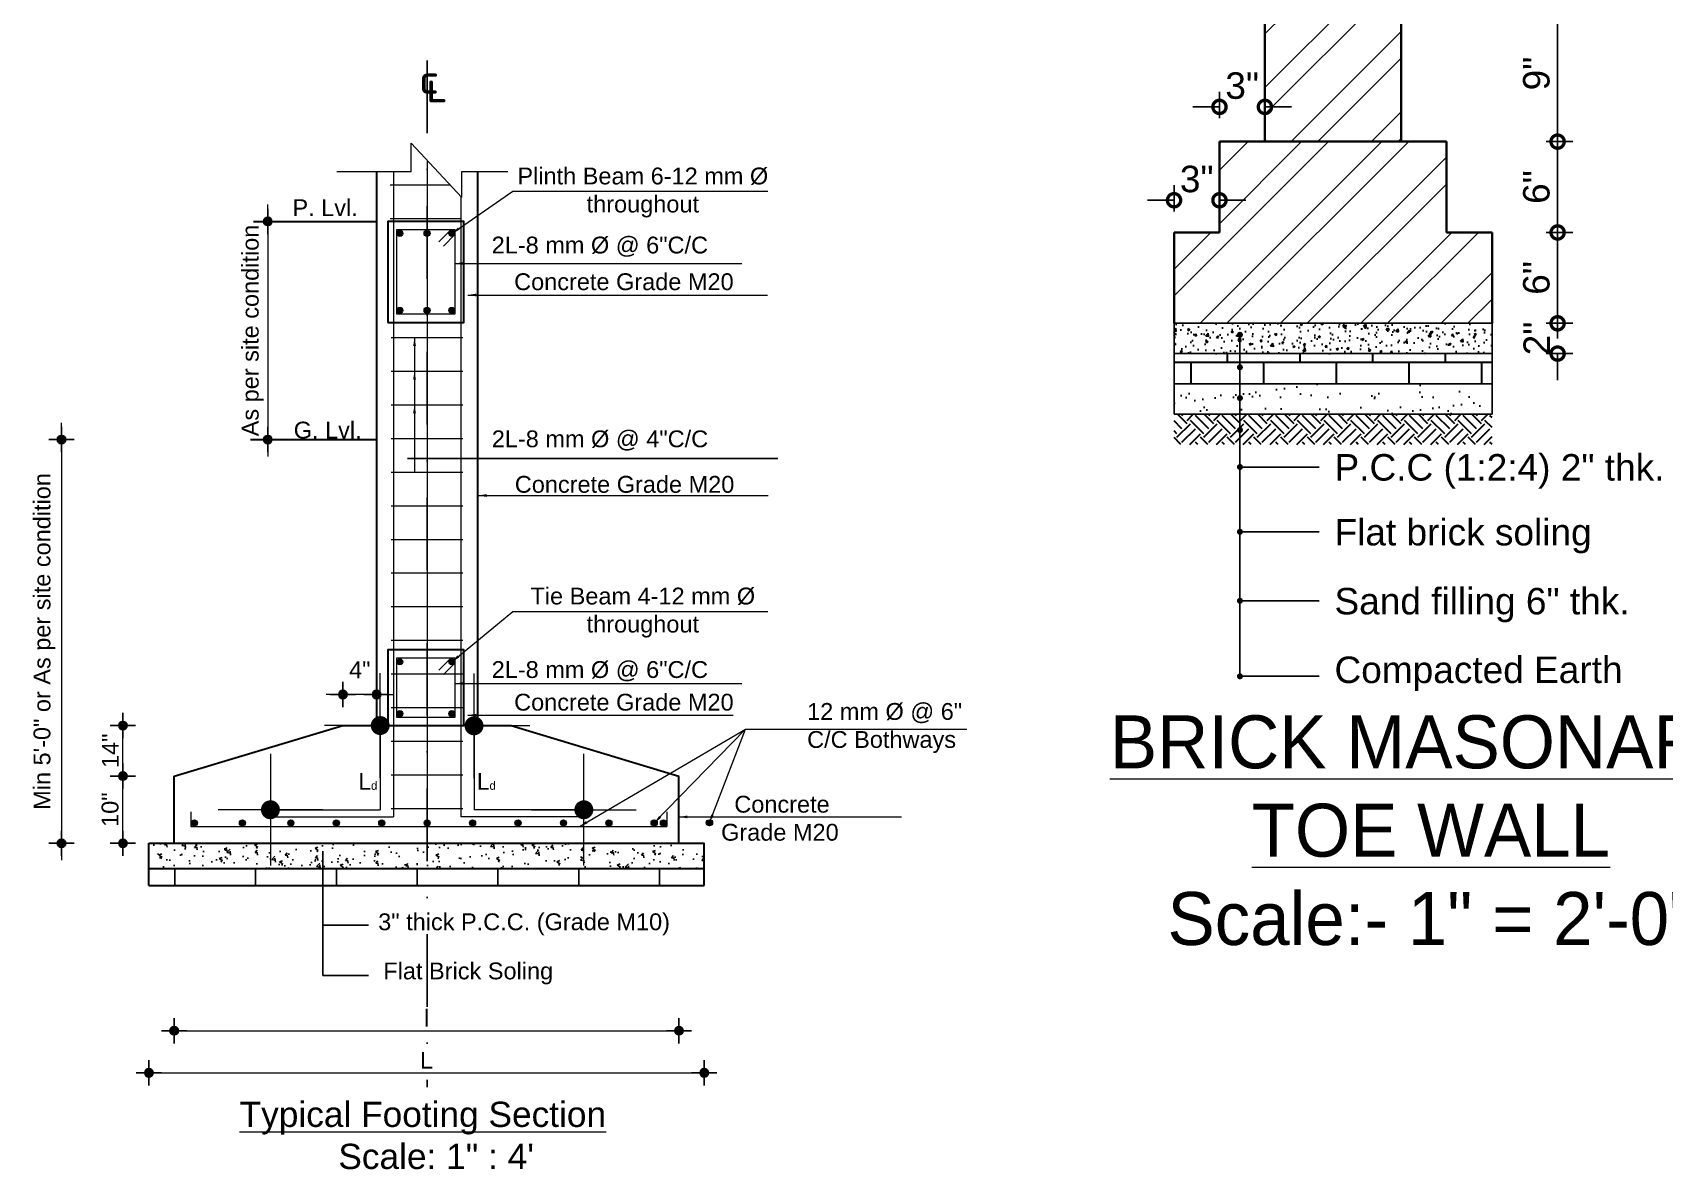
# Model space of a CAD drawing. Header units: inches. Extents: x -2812 to 9774, y -15726 to -746.
# Drawn here: x -1567.8 to -1102.3, y -7961.8 to -7637.4 of the extents above; entities that cross this region are included whole.
import ezdxf

# ---------------------------------------------------------------- set-up
doc = ezdxf.new("R2010")
doc.units = ezdxf.units.IN
doc.header["$LTSCALE"] = 17
doc.header["$MEASUREMENT"] = 0
doc.linetypes.add('DASHDOTX2', pattern=[50.8, 25.4, -12.7, 0, -12.7])
for name, color, linetype, lineweight in [('aa_dim', 5, 'Continuous', 9), ('Centre Line', 252, 'DASHDOTX2', 25), ('column', 20, 'Continuous', 15), ('footing', 2, 'Continuous', 30), ('Rebar', 250, 'Continuous', 30), ('STIRRUPS', 4, 'Continuous', 30), ('TEXT', 231, 'Continuous', 20), ('Tie Beam', 5, 'Continuous', 25), ('WALL', 1, 'Continuous', 35)]:
    doc.layers.add(name, color=color, linetype=linetype, lineweight=lineweight)
for name, color, linetype in [('Boundries', 240, 'Continuous'), ('Dim', 1, 'Continuous'), ('earth hatch', 30, 'Continuous'), ('HATCH', 253, 'Continuous'), ('ref', 10, 'Continuous'), ('ROD', 229, 'Continuous')]:
    doc.layers.add(name, color=color, linetype=linetype)
doc.styles.add('1-96', font='arial.ttf', dxfattribs={"height": 7})
doc.styles.add('arial 1000', font='arial.ttf')
doc.styles.add('DIMTEXT', font='arial.ttf', dxfattribs={"height": 6})
doc.styles.add('ramon', font='arial.ttf')
doc.dimstyles.new("1-8'", dxfattribs={"dimtxt": 7, "dimasz": 3, "dimexe": 4, "dimexo": 4, "dimgap": 1, "dimtad": 1, "dimdec": 0, "dimzin": 3, "dimdsep": 46, "dimlunit": 4, "dimtxsty": 'arial 1000', "dimblk": 'ARCHTICK', "dimcen": 8, "dimdle": 3, "dimclrt": 7, "dimadec": 3, "dimazin": 0, "dimtfac": 1, "dimtdec": 0, "dimtix": 1, "dimtmove": 0, "dimatfit": 3, "dimfxl": 12, "dimfxlon": 1, "dimarcsym": 0})
doc.dimstyles.new('4 times', dxfattribs={"dimtxt": 7, "dimasz": 7, "dimexe": 4, "dimexo": 1, "dimgap": 2, "dimtad": 1, "dimdec": 0, "dimlfac": 0.25, "dimzin": 0, "dimdsep": 46, "dimlunit": 4, "dimtxsty": '1-96', "dimblk": 'DOTSMALL', "dimcen": 3, "dimdle": 4, "dimclrd": 256, "dimclre": 256, "dimclrt": 6, "dimadec": 0, "dimazin": 0, "dimtfac": 1, "dimtdec": 0, "dimtix": 1, "dimtofl": 0, "dimtmove": 1, "dimatfit": 3, "dimfxl": 3, "dimfxlon": 1, "dimtolj": 1, "dimtzin": 0, "dimlwd": -1, "dimlwe": -1, "dimarcsym": 0})
doc.dimstyles.new('Section', dxfattribs={"dimtxt": 2, "dimasz": 1, "dimexe": 6, "dimexo": 18, "dimgap": 0.5, "dimtad": 1, "dimdec": 0, "dimzin": 3, "dimdsep": 46, "dimlunit": 4, "dimtxsty": 'ramon', "dimblk": 'dot 2', "dimcen": 0.09375, "dimse1": 1, "dimse2": 1, "dimclrd": 1, "dimclre": 1, "dimclrt": 256, "dimadec": 0, "dimazin": 0, "dimtfac": 0.75, "dimtdec": 0, "dimtix": 1, "dimtmove": 1, "dimatfit": 3, "dimldrblk": 'DOT', "dimfxl": 1, "dimtolj": 1, "dimtzin": 0, "dimlwd": 9, "dimlwe": 9, "dimarcsym": 0})
doc.dimstyles.new('Section 1', dxfattribs={"dimtxt": 2, "dimasz": 1, "dimexe": 6, "dimexo": 18, "dimgap": 1.9375, "dimtad": 1, "dimdec": 0, "dimzin": 3, "dimdsep": 46, "dimlunit": 4, "dimtxsty": 'ramon', "dimblk": 'dot 2', "dimcen": 0.09375, "dimse1": 1, "dimse2": 1, "dimclrd": 256, "dimclre": 1, "dimclrt": 256, "dimadec": 0, "dimazin": 0, "dimtfac": 0.75, "dimtdec": 0, "dimtix": 1, "dimtmove": 1, "dimatfit": 3, "dimldrblk": 'DOT', "dimfxl": 1, "dimtolj": 1, "dimtzin": 0, "dimlwd": 9, "dimlwe": 9, "dimarcsym": 0})
doc.dimstyles.get("Standard").update_dxf_attribs({"dimscale": 0, "dimtxt": 8, "dimasz": 0.75, "dimexe": 0.18, "dimexo": 0.0625, "dimgap": 0.09, "dimtad": 0, "dimdec": 0, "dimzin": 3, "dimdsep": 46, "dimlunit": 3, "dimtxsty": 'DIMTEXT', "dimblk1": 'DO', "dimblk2": 'DO', "dimsah": 1, "dimcen": 0.09, "dimse1": 1, "dimadec": 0, "dimazin": 0, "dimtfac": 1, "dimtdec": 0, "dimtix": 1, "dimtofl": 0, "dimtmove": 1, "dimatfit": 3, "dimldrblk": 'DO', "dimfxl": 1, "dimtvp": 0.8, "dimtolj": 1, "dimtzin": 0, "dimarcsym": 0})

# ---------------------------------------------------------------- blocks, each defined once
blk = doc.blocks.new('dot1')
at = {"layer": 'HATCH'}
h = blk.add_hatch(color=256, dxfattribs=at)
edge = h.paths.add_edge_path()
edge.add_arc((0, 0), 1, 0, 360)
for p, q in [((3, 0), (-3, 0)), ((0, 3), (0, -3))]:
    blk.add_line(p, q, dxfattribs=at)
blk.add_circle((0, 0), 1, dxfattribs=at)
blk = doc.blocks.new('dot 2')
at = {"layer": 'HATCH', "xscale": 0.5, "yscale": 0.5, "zscale": 0.5}
blk.add_blockref('dot1', (0, 0), dxfattribs=at)
blk = doc.blocks.new('*D230')
at = {"layer": 'Defpoints', "color": 0, "transparency": 16777216}
for p in [(25321.29, -6086.34), (25298.84, -6134.34), (25316.73, -6134.34)]:
    blk.add_point(p, dxfattribs=at)
at = {"layer": 'Dim', "color": 1, "lineweight": 9, "transparency": 16777216}
for p, q in [((25298.84, -6085.34), (25298.84, -6084.34)), ((25298.84, -6086.34), (25298.84, -6134.34)), ((25298.84, -6135.34), (25298.84, -6136.34))]:
    blk.add_line(p, q, dxfattribs=at)
for p, rotation in [((25298.84, -6086.34), 270), ((25298.84, -6134.34), 90)]:
    blk.add_blockref('dot 2', p, dxfattribs=dict(at, rotation=rotation))
at = {"layer": 'Dim', "transparency": 16777216, "insert": (25296.82, -6110.34), "char_height": 2, "attachment_point": 5, "rotation": 90, "style": 'ramon'}
blk.add_mtext('\\A1;{\\f@Arial Unicode MS|b0|i0|c0|p34;Min 5\'-0" or As per site condition}', dxfattribs=at)
blk = doc.blocks.new('_DOT')
at = {"color": 0, "linetype": 'ByBlock'}
blk.add_line((-0.5, 0), (-1, 0), dxfattribs=at)
at = {"color": 0, "linetype": 'ByBlock', "const_width": 0.5}
blk.add_lwpolyline([(-0.25, 0, 1), (0.25, 0, 1)], format="xyb", close=True, dxfattribs=at)
blk = doc.blocks.new('*D2432')
at = {"layer": 'Defpoints', "color": 0, "transparency": 16777216}
for p in [(25312.23, -6134.34), (25372.23, -6134.34), (25372.23, -6156.62)]:
    blk.add_point(p, dxfattribs=at)
at = {"layer": 'Dim', "color": 1, "lineweight": 9, "transparency": 16777216}
blk.add_line((25313.23, -6156.62), (25371.23, -6156.62), dxfattribs=at)
at = {"layer": 'Dim', "color": 1, "lineweight": 9, "transparency": 16777216, "rotation": 180}
blk.add_blockref('dot 2', (25312.23, -6156.62), dxfattribs=at)
at = {"layer": 'Dim', "color": 1, "lineweight": 9, "transparency": 16777216}
blk.add_blockref('dot 2', (25372.23, -6156.62), dxfattribs=at)
at = {"layer": 'Dim', "transparency": 16777216, "insert": (25342.23, -6155.12), "char_height": 2, "attachment_point": 5, "style": 'ramon'}
blk.add_mtext('\\A1;l', dxfattribs=at)
blk = doc.blocks.new('*D2433')
at = {"layer": 'Defpoints', "color": 0, "transparency": 16777216}
for p in [(25309.23, -6139.34), (25375.23, -6139.34), (25375.23, -6161.63)]:
    blk.add_point(p, dxfattribs=at)
at = {"layer": 'Dim', "color": 1, "lineweight": 9, "transparency": 16777216}
blk.add_line((25310.23, -6161.63), (25374.23, -6161.63), dxfattribs=at)
at = {"layer": 'Dim', "color": 1, "lineweight": 9, "transparency": 16777216, "rotation": 180}
blk.add_blockref('dot 2', (25309.23, -6161.63), dxfattribs=at)
at = {"layer": 'Dim', "color": 1, "lineweight": 9, "transparency": 16777216}
blk.add_blockref('dot 2', (25375.23, -6161.63), dxfattribs=at)
at = {"layer": 'Dim', "transparency": 16777216, "insert": (25342.23, -6160.13), "char_height": 2, "attachment_point": 5, "style": 'ramon'}
blk.add_mtext('\\A1;L', dxfattribs=at)
blk = doc.blocks.new('AAA')
for p, q in [((0, 2.768), (0, -2.768)), ((-2.951, 0), (2.951, 0))]:
    blk.add_line(p, q)
at = {"const_width": 0.5}
blk.add_lwpolyline([(-0.25, 0, 1), (0.25, 0, 1)], format="xyb", close=True, dxfattribs=at)
blk = doc.blocks.new('DO')
at = {"color": 0, "linetype": 'ByBlock'}
blk.add_line((-2.12, 0), (0.18, 0), dxfattribs=at)
at = {"xscale": 3, "yscale": 3, "zscale": 3, "rotation": 90}
blk.add_blockref('AAA', (0, 0), dxfattribs=at)
blk = doc.blocks.new('*D321')
at = {"layer": 'Defpoints', "color": 0, "transparency": 16777216}
for p in [(25306.14, -6126.34), (25312.23, -6126.34), (25307.73, -6134.34)]:
    blk.add_point(p, dxfattribs=at)
at = {"layer": 'Dim', "color": 1, "lineweight": 9, "transparency": 16777216}
blk.add_line((25306.14, -6133.34), (25306.14, -6127.34), dxfattribs=at)
for p, rotation in [((25306.14, -6126.34), 90), ((25306.14, -6134.34), 270)]:
    blk.add_blockref('dot 2', p, dxfattribs=dict(at, rotation=rotation))
at = {"layer": 'Dim', "transparency": 16777216, "insert": (25304.62, -6130.34), "char_height": 2, "attachment_point": 5, "rotation": 90, "style": 'ramon'}
blk.add_mtext('\\A1;10"', dxfattribs=at)
blk = doc.blocks.new('_ArchTick')
at = {"color": 0, "linetype": 'ByBlock', "const_width": 0.15}
blk.add_lwpolyline([(-0.5, -0.5), (0.5, 0.5)], dxfattribs=at)
blk = doc.blocks.new('*D226')
at = {"layer": 'Defpoints', "color": 0, "transparency": 16777216}
for p in [(25332.29, -6116.65), (25332.29, -6120.34), (25336.29, -6120.34)]:
    blk.add_point(p, dxfattribs=at)
at = {"layer": 'Dim', "lineweight": 9, "transparency": 16777216}
for p, q in [((25331.29, -6116.65), (25330.29, -6116.65)), ((25336.29, -6116.65), (25332.29, -6116.65)), ((25337.29, -6116.65), (25338.29, -6116.65))]:
    blk.add_line(p, q, dxfattribs=at)
blk.add_blockref('dot 2', (25332.29, -6116.65), dxfattribs=at)
at = {"layer": 'Dim', "lineweight": 9, "transparency": 16777216, "rotation": 180}
blk.add_blockref('dot 2', (25336.29, -6116.65), dxfattribs=at)
at = {"layer": 'Dim', "transparency": 16777216, "insert": (25334.29, -6113.71), "char_height": 2, "attachment_point": 5, "style": 'ramon'}
blk.add_mtext('\\A1;4"', dxfattribs=at)
blk = doc.blocks.new('Cont')
at = {"layer": 'HATCH', "lineweight": 9}
for p, q in [((376288.18, 4008.06), (376288.18, 4011.41)), ((376288.18, 4011.41), (376294.22, 4004.95)), ((376279.37, 4008.06), (376288.18, 4008.06)), ((376294.22, 4004.95), (376294.22, 4008.05)), ((376294.22, 4008.05), (376299.68, 4008.05))]:
    blk.add_line(p, q, dxfattribs=at)
blk = doc.blocks.new('*D2434')
at = {"layer": 'Defpoints', "color": 0, "transparency": 16777216}
for p in [(25360.65, -6060.4), (25323.35, -6086.34), (25360.65, -6086.34)]:
    blk.add_point(p, dxfattribs=at)
at = {"layer": 'Dim', "color": 1, "lineweight": 9, "transparency": 16777216}
for p, q in [((25323.35, -6059.4), (25323.35, -6058.4)), ((25323.35, -6060.4), (25323.35, -6086.34)), ((25323.35, -6087.34), (25323.35, -6088.34))]:
    blk.add_line(p, q, dxfattribs=at)
for p, rotation in [((25323.35, -6060.4), 270), ((25323.35, -6086.34), 90)]:
    blk.add_blockref('dot 2', p, dxfattribs=dict(at, rotation=rotation))
at = {"layer": 'Dim', "transparency": 16777216, "insert": (25321.57, -6073.37), "char_height": 2, "attachment_point": 5, "rotation": 90, "style": 'ramon'}
blk.add_mtext('\\A1;{\\f@Arial Unicode MS|b0|i0|c0|p34;As per site condition}', dxfattribs=at)
blk = doc.blocks.new('*D2438')
at = {"layer": 'Defpoints', "color": 0, "transparency": 16777216}
for p in [(25306.14, -6120.34), (25336.29, -6120.34), (25312.23, -6126.34)]:
    blk.add_point(p, dxfattribs=at)
at = {"layer": 'Dim', "color": 1, "lineweight": 9, "transparency": 16777216}
blk.add_line((25306.14, -6125.34), (25306.14, -6121.34), dxfattribs=at)
for p, rotation in [((25306.14, -6120.34), 90), ((25306.14, -6126.34), 270)]:
    blk.add_blockref('dot 2', p, dxfattribs=dict(at, rotation=rotation))
at = {"layer": 'Dim', "transparency": 16777216, "insert": (25304.64, -6123.34), "char_height": 2, "attachment_point": 5, "rotation": 90, "style": 'ramon'}
blk.add_mtext('\\A1;14"', dxfattribs=at)
blk = doc.blocks.new('_DotSmall')
at = {"color": 0, "const_width": 0.5}
blk.add_lwpolyline([(-0.0625, 0, 1), (0.0625, 0, 1)], format="xyb", close=True, dxfattribs=at)
blk = doc.blocks.new('*D252')
at = {"layer": 'Defpoints', "color": 0, "transparency": 16777216}
for p in [(4707.37, -1666.84), (4707.37, -1674.84), (4724.68, -1674.84)]:
    blk.add_point(p, dxfattribs=at)
at = {"layer": 'Dim', "transparency": 16777216}
for p, q in [((4724.68, -1666.84), (4724.68, -1659.84)), ((4721.68, -1666.84), (4728.68, -1666.84)), ((4721.68, -1674.84), (4728.68, -1674.84)), ((4724.68, -1674.84), (4724.68, -1681.84))]:
    blk.add_line(p, q, dxfattribs=at)
at = {"layer": 'Dim', "transparency": 16777216, "xscale": 7, "yscale": 7, "zscale": 7}
for p, rotation in [((4724.68, -1666.84), 270), ((4724.68, -1674.84), 90)]:
    blk.add_blockref('_DotSmall', p, dxfattribs=dict(at, rotation=rotation))
at = {"layer": 'Dim', "color": 6, "transparency": 16777216, "insert": (4719.16, -1670.84), "char_height": 7, "attachment_point": 5, "rotation": 90, "style": '1-96'}
blk.add_mtext('\\A1;2"', dxfattribs=at)
blk = doc.blocks.new('*D253')
at = {"layer": 'Defpoints', "color": 0, "transparency": 16777216}
for p in [(4707.37, -1666.84), (4724.68, -1666.84), (4707.37, -1674.84)]:
    blk.add_point(p, dxfattribs=at)
at = {"layer": 'Dim', "transparency": 16777216}
for p, q in [((4724.68, -1666.84), (4724.68, -1659.84)), ((4721.68, -1666.84), (4728.68, -1666.84)), ((4721.68, -1674.84), (4728.68, -1674.84)), ((4724.68, -1674.84), (4724.68, -1681.84))]:
    blk.add_line(p, q, dxfattribs=at)
at = {"layer": 'Dim', "transparency": 16777216, "xscale": 7, "yscale": 7, "zscale": 7}
for p, rotation in [((4724.68, -1666.84), 270), ((4724.68, -1674.84), 90)]:
    blk.add_blockref('_DotSmall', p, dxfattribs=dict(at, rotation=rotation))
at = {"layer": 'Dim', "color": 6, "transparency": 16777216, "insert": (4719.16, -1670.84), "char_height": 7, "attachment_point": 5, "rotation": 90, "style": '1-96'}
blk.add_mtext('\\A1;2"', dxfattribs=at)
blk = doc.blocks.new('*D254')
at = {"layer": 'Defpoints', "color": 0, "transparency": 16777216}
for p in [(4707.37, -1642.84), (4724.68, -1642.84), (4707.37, -1666.84)]:
    blk.add_point(p, dxfattribs=at)
at = {"layer": 'Dim', "transparency": 16777216}
for p, q in [((4724.68, -1670.84), (4724.68, -1638.84)), ((4721.68, -1642.84), (4728.68, -1642.84)), ((4721.68, -1666.84), (4728.68, -1666.84))]:
    blk.add_line(p, q, dxfattribs=at)
at = {"layer": 'Dim', "transparency": 16777216, "xscale": 7, "yscale": 7, "zscale": 7}
for p, rotation in [((4724.68, -1642.84), 90), ((4724.68, -1666.84), 270)]:
    blk.add_blockref('_DotSmall', p, dxfattribs=dict(at, rotation=rotation))
at = {"layer": 'Dim', "color": 6, "transparency": 16777216, "insert": (4719.1, -1654.84), "char_height": 7, "attachment_point": 5, "rotation": 90, "style": '1-96'}
blk.add_mtext('\\A1;6"', dxfattribs=at)
blk = doc.blocks.new('*D255')
at = {"layer": 'Defpoints', "color": 0, "transparency": 16777216}
for p in [(4695.31, -1618.84), (4724.68, -1618.84), (4707.37, -1642.84)]:
    blk.add_point(p, dxfattribs=at)
at = {"layer": 'Dim', "transparency": 16777216}
for p, q in [((4724.68, -1646.84), (4724.68, -1614.84)), ((4721.68, -1618.84), (4728.68, -1618.84)), ((4721.68, -1642.84), (4728.68, -1642.84))]:
    blk.add_line(p, q, dxfattribs=at)
at = {"layer": 'Dim', "transparency": 16777216, "xscale": 7, "yscale": 7, "zscale": 7}
for p, rotation in [((4724.68, -1618.84), 90), ((4724.68, -1642.84), 270)]:
    blk.add_blockref('_DotSmall', p, dxfattribs=dict(at, rotation=rotation))
at = {"layer": 'Dim', "color": 6, "transparency": 16777216, "insert": (4719.1, -1630.84), "char_height": 7, "attachment_point": 5, "rotation": 90, "style": '1-96'}
blk.add_mtext('\\A1;6"', dxfattribs=at)
blk = doc.blocks.new('*D294')
at = {"layer": 'Defpoints', "color": 0, "transparency": 16777216}
for p in [(139.98, 243.76), (181.29, 243.76), (151.98, 207.76)]:
    blk.add_point(p, dxfattribs=at)
at = {"layer": 'Dim', "transparency": 16777216}
for p, q in [((181.29, 203.76), (181.29, 247.76)), ((178.29, 243.76), (185.29, 243.76)), ((178.29, 207.76), (185.29, 207.76))]:
    blk.add_line(p, q, dxfattribs=at)
at = {"layer": 'Dim', "transparency": 16777216, "xscale": 7, "yscale": 7, "zscale": 7}
for p, rotation in [((181.29, 243.76), 90), ((181.29, 207.76), 270)]:
    blk.add_blockref('_DotSmall', p, dxfattribs=dict(at, rotation=rotation))
at = {"layer": 'Dim', "color": 6, "transparency": 16777216, "insert": (175.71, 225.76), "char_height": 7, "attachment_point": 5, "rotation": 90, "style": '1-96'}
blk.add_mtext('\\A1;9"', dxfattribs=at)
blk = doc.blocks.new('*D256')
at = {"layer": 'Defpoints', "color": 0, "transparency": 16777216}
for p in [(4635.37, -1609.66), (4635.37, -1618.84), (4647.37, -1618.84)]:
    blk.add_point(p, dxfattribs=at)
at = {"layer": 'Dim', "transparency": 16777216}
for p, q in [((4635.37, -1612.66), (4635.37, -1605.66)), ((4647.37, -1612.66), (4647.37, -1605.66)), ((4635.37, -1609.66), (4628.37, -1609.66)), ((4647.37, -1609.66), (4654.37, -1609.66))]:
    blk.add_line(p, q, dxfattribs=at)
at = {"layer": 'Dim', "transparency": 16777216, "xscale": 7, "yscale": 7, "zscale": 7}
blk.add_blockref('_DotSmall', (4635.37, -1609.66), dxfattribs=at)
at = {"layer": 'Dim', "transparency": 16777216, "xscale": 7, "yscale": 7, "zscale": 7, "rotation": 180}
blk.add_blockref('_DotSmall', (4647.37, -1609.66), dxfattribs=at)
at = {"layer": 'Dim', "color": 6, "transparency": 16777216, "insert": (4641.37, -1604.08), "char_height": 7, "attachment_point": 5, "style": '1-96'}
blk.add_mtext('\\A1;3"', dxfattribs=at)
blk = doc.blocks.new('*D257')
at = {"layer": 'Defpoints', "color": 0, "transparency": 16777216}
for p in [(4623.37, -1634.33), (4623.37, -1642.84), (4635.37, -1642.84)]:
    blk.add_point(p, dxfattribs=at)
at = {"layer": 'Dim', "transparency": 16777216}
for p, q in [((4623.37, -1637.33), (4623.37, -1630.33)), ((4635.37, -1637.33), (4635.37, -1630.33)), ((4623.37, -1634.33), (4616.37, -1634.33)), ((4635.37, -1634.33), (4642.37, -1634.33))]:
    blk.add_line(p, q, dxfattribs=at)
at = {"layer": 'Dim', "transparency": 16777216, "xscale": 7, "yscale": 7, "zscale": 7}
blk.add_blockref('_DotSmall', (4623.37, -1634.33), dxfattribs=at)
at = {"layer": 'Dim', "transparency": 16777216, "xscale": 7, "yscale": 7, "zscale": 7, "rotation": 180}
blk.add_blockref('_DotSmall', (4635.37, -1634.33), dxfattribs=at)
at = {"layer": 'Dim', "color": 6, "transparency": 16777216, "insert": (4629.37, -1628.75), "char_height": 7, "attachment_point": 5, "style": '1-96'}
blk.add_mtext('\\A1;3"', dxfattribs=at)
blk = doc.blocks.new('100')
at = {"layer": 'HATCH'}
h = blk.add_hatch(color=256, dxfattribs=at)
h.dxf.hatch_style = 1
h.paths.add_polyline_path([(25338.69, -6061.82, 1), (25339.41, -6061.82, 1)])
h = blk.add_hatch(color=256, dxfattribs=at)
h.dxf.hatch_style = 1
h.paths.add_polyline_path([(25341.93, -6061.82, 1), (25342.66, -6061.82, 1)])
h = blk.add_hatch(color=256, dxfattribs=at)
h.dxf.hatch_style = 1
h.paths.add_polyline_path([(25344.87, -6061.82, 1), (25345.59, -6061.82, 1)])
h = blk.add_hatch(color=256, dxfattribs=at)
h.dxf.hatch_style = 1
h.paths.add_polyline_path([(25339.41, -6070.98, 1), (25338.69, -6070.98, 1)])
h = blk.add_hatch(color=256, dxfattribs=at)
h.dxf.hatch_style = 1
h.paths.add_polyline_path([(25342.66, -6070.98, 1), (25341.93, -6070.98, 1)])
h = blk.add_hatch(color=256, dxfattribs=at)
h.dxf.hatch_style = 1
h.paths.add_polyline_path([(25345.59, -6070.98, 1), (25344.87, -6070.98, 1)])
h = blk.add_hatch(color=256, dxfattribs=at)
h.dxf.hatch_style = 1
h.paths.add_polyline_path([(25338.69, -6112.76, 1), (25339.41, -6112.76, 1)])
h = blk.add_hatch(color=256, dxfattribs=at)
h.dxf.hatch_style = 1
h.paths.add_polyline_path([(25344.87, -6112.76, 1), (25345.59, -6112.76, 1)])
h = blk.add_hatch(color=256, dxfattribs=at)
h.dxf.hatch_style = 1
h.paths.add_polyline_path([(25339.41, -6118.92, 1), (25338.69, -6118.92, 1)])
h = blk.add_hatch(color=256, dxfattribs=at)
h.dxf.hatch_style = 1
h.paths.add_polyline_path([(25345.59, -6118.92, 1), (25344.87, -6118.92, 1)])
h = blk.add_hatch(color=256, dxfattribs=at)
h.dxf.hatch_style = 1
h.paths.add_polyline_path([(25315, -6131.92, 1), (25314.28, -6131.92, 1)])
h = blk.add_hatch(color=256, dxfattribs=at)
h.dxf.hatch_style = 1
h.paths.add_polyline_path([(25320.7, -6131.92, 1), (25319.98, -6131.92, 1)])
h = blk.add_hatch(color=256, dxfattribs=at)
h.dxf.hatch_style = 1
h.paths.add_polyline_path([(25326.46, -6131.92, 1), (25325.74, -6131.92, 1)])
h = blk.add_hatch(color=256, dxfattribs=at)
h.dxf.hatch_style = 1
h.paths.add_polyline_path([(25331.86, -6131.92, 1), (25331.14, -6131.92, 1)])
h = blk.add_hatch(color=256, dxfattribs=at)
h.dxf.hatch_style = 1
h.paths.add_polyline_path([(25337.26, -6131.92, 1), (25336.54, -6131.92, 1)])
h = blk.add_hatch(color=256, dxfattribs=at)
h.dxf.hatch_style = 1
h.paths.add_polyline_path([(25342.66, -6131.92, 1), (25341.94, -6131.92, 1)])
h = blk.add_hatch(color=256, dxfattribs=at)
h.dxf.hatch_style = 1
h.paths.add_polyline_path([(25348.06, -6131.92, 1), (25347.34, -6131.92, 1)])
h = blk.add_hatch(color=256, dxfattribs=at)
h.dxf.hatch_style = 1
h.paths.add_polyline_path([(25353.46, -6131.92, 1), (25352.74, -6131.92, 1)])
h = blk.add_hatch(color=256, dxfattribs=at)
h.dxf.hatch_style = 1
h.paths.add_polyline_path([(25358.86, -6131.92, 1), (25358.14, -6131.92, 1)])
h = blk.add_hatch(color=256, dxfattribs=at)
h.dxf.hatch_style = 1
h.paths.add_polyline_path([(25364.25, -6131.92, 1), (25363.53, -6131.92, 1)])
h = blk.add_hatch(color=256, dxfattribs=at)
h.dxf.hatch_style = 1
h.paths.add_polyline_path([(25364.26, -6131.92, 1), (25363.54, -6131.92, 1)])
h = blk.add_hatch(color=256, dxfattribs=at)
h.dxf.hatch_style = 1
h.paths.add_polyline_path([(25369.63, -6131.92, 1), (25368.91, -6131.92, 1)])
h = blk.add_hatch(color=256, dxfattribs=at)
h.dxf.hatch_style = 1
h.paths.add_polyline_path([(25369.65, -6131.92, 1), (25368.93, -6131.92, 1)])
h = blk.add_hatch(color=256, dxfattribs=at)
h.dxf.hatch_style = 1
h.paths.add_polyline_path([(25370.74, -6131.92, 1), (25370.02, -6131.92, 1)])
h = blk.add_hatch(color=256, dxfattribs=at)
h.dxf.hatch_style = 1
h.paths.add_polyline_path([(25370.75, -6131.92, 1), (25370.03, -6131.92, 1)])
h = blk.add_hatch(color=256, dxfattribs=at)
h.dxf.hatch_style = 1
h.paths.add_polyline_path([(25376.2, -6131.9, 1), (25375.48, -6131.9, 1)])
h = blk.add_hatch(color=256, dxfattribs=at)
h.dxf.hatch_style = 1
h.paths.add_polyline_path([(25376.22, -6131.9, 1), (25375.5, -6131.9, 1)])
h = blk.add_hatch(dxfattribs=at)
h.set_pattern_fill('AR-CONC', color=256, scale=0.5)
h.set_pattern_definition([(50, (-350947.7856, -10062.5167), (3.586300913, -0.313760675), [0.375, -4.125]), (355, (-350947.7856, -10062.5167), (-0.693756668, 3.76096067), [0.3, -3.3]), (100.4514, (-350947.4868, -10062.543), (2.89254691, 3.44719771), [0.31870095, -3.50571056]), (46.1842, (-350947.7856, -10061.5167), (5.336205243, -0.82759507), [0.5625, -6.1875]), (96.6356, (-350947.341, -10061.5857), (4.67331353, 4.870589355), [0.47805144, -5.258565]), (351.1842, (-350947.7856, -10061.5167), (4.673309726, 4.870593005), [0.45, -4.95]), (21, (-350947.2856, -10061.7667), (2.98453526, -2.013094453), [0.375, -4.125]), (326, (-350947.2856, -10061.7667), (1.21657666, 3.625750225), [0.3, -3.3]), (71.4514, (-350947.037, -10061.9344), (4.201113143, 1.612652484), [0.31870095, -3.50571056]), (37.5, (-350947.7856, -10062.5167), (0.0607992766, 1.664469269), [0, -3.26, 0, -3.35, 0, -3.3125]), (7.5, (-350947.7856, -10062.5167), (1.315347687, 1.972058559), [0, -1.91, 0, -3.185, 0, -1.2625]), (327.5, (-350948.9006, -10062.5167), (2.669112181, -0.1127743587), [0, -1.25, 0, -3.9, 0, -5.175]), (317.5, (-350949.4006, -10062.5167), (2.915930847, 0.500524912), [0, -1.625, 0, -2.59, 0, -3.675])])
h.paths.add_polyline_path([(25309.23, -6134.34), (25309.23, -6137.34), (25342.29, -6137.34), (25342.29, -6134.34)])
h.paths.add_polyline_path([(25375.23, -6137.34), (25375.23, -6134.34), (25342.29, -6134.34), (25342.29, -6137.34)])
h = blk.add_hatch(dxfattribs=at)
h.set_pattern_fill('AR-B816,_O', color=256, scale=0.6)
h.set_pattern_definition([(0, (-350805.9318, -10062.5167), (0, 4.8), []), (90, (-350805.9318, -10062.5167), (-4.8, 4.8), [4.8, -4.8])])
h.paths.add_polyline_path([(25342.29, -6137.34), (25329.91, -6137.34), (25329.91, -6139.34), (25342.29, -6139.34)])
h.paths.add_polyline_path([(25375.23, -6137.34), (25342.29, -6137.34), (25342.29, -6139.34), (25375.23, -6139.34)])
h.paths.add_polyline_path([(25309.23, -6137.34), (25309.23, -6139.34), (25329.91, -6139.34), (25329.91, -6137.34)])
at = {"layer": 'Centre Line', "ltscale": 0.02}
blk.add_line((25342.29, -6041.27), (25342.29, -6163.34), dxfattribs=at)
at = {"layer": 'column', "lineweight": 30}
for p, q in [((25336.29, -6054.45), (25336.29, -6120.34)), ((25348.29, -6054.47), (25348.29, -6120.34))]:
    blk.add_line(p, q, dxfattribs=at)
at = {"layer": 'Dim'}
for p, q in [((25329.91, -6135.26), (25329.91, -6150.06)), ((25329.91, -6144.06), (25335.31, -6144.06)), ((25329.91, -6150.06), (25335.31, -6150.06))]:
    blk.add_line(p, q, dxfattribs=at)
at = {"layer": 'footing', "lineweight": 30}
for p, q in [((25312.23, -6126.34), (25332.29, -6120.34)), ((25332.29, -6120.34), (25336.29, -6120.34)), ((25348.29, -6120.34), (25352.29, -6120.34)), ((25352.29, -6120.34), (25372.23, -6126.34)), ((25312.23, -6134.34), (25312.23, -6126.34)), ((25372.23, -6134.34), (25372.23, -6126.34)), ((25309.23, -6134.34), (25375.23, -6134.34)), ((25309.23, -6139.34), (25309.23, -6134.34)), ((25375.23, -6139.34), (25375.23, -6134.34)), ((25309.23, -6137.34), (25375.23, -6137.34)), ((25309.23, -6139.34), (25375.23, -6139.34))]:
    blk.add_line(p, q, dxfattribs=at)
at = {"layer": 'HATCH', "lineweight": 30}
for p, q in [((25321.64, -6060.4), (25336.29, -6060.4)), ((25321.29, -6086.34), (25336.29, -6086.34))]:
    blk.add_line(p, q, dxfattribs=at)
at = {"layer": 'HATCH', "ltscale": 0.5}
blk.add_line((25339.95, -6088.6), (25383.97, -6088.6), dxfattribs=at)
at = {"layer": 'ROD', "lineweight": 13}
for p, q in [((25338.29, -6054.45), (25338.29, -6131.2)), ((25342.29, -6053.14), (25342.29, -6131.2)), ((25337.89, -6056.04), (25345, -6056.04)), ((25346.29, -6057.43), (25346.29, -6131.2)), ((25337.89, -6060.04), (25346.39, -6060.04)), ((25343.7, -6062.81), (25345.11, -6061.4)), ((25344.23, -6063.34), (25345.64, -6061.92)), ((25338.04, -6074.2), (25346.54, -6074.2)), ((25338.04, -6074.2), (25346.54, -6074.2)), ((25338.04, -6078.2), (25346.54, -6078.2)), ((25338.04, -6082.2), (25346.54, -6082.2)), ((25338.04, -6086.2), (25346.54, -6086.2)), ((25338.04, -6090.2), (25346.54, -6090.2)), ((25338.04, -6094.2), (25346.54, -6094.2)), ((25338.04, -6098.2), (25346.54, -6098.2)), ((25338.04, -6102.2), (25346.54, -6102.2)), ((25338.04, -6106.2), (25346.54, -6106.2)), ((25338.04, -6110.2), (25346.54, -6110.2)), ((25343.7, -6113.76), (25345.11, -6112.34)), ((25338.04, -6114.2), (25346.54, -6114.2)), ((25344.23, -6114.28), (25345.64, -6112.87)), ((25338.04, -6118.2), (25346.54, -6118.2)), ((25338.04, -6122.2), (25346.54, -6122.2)), ((25338.04, -6126.2), (25346.54, -6126.2)), ((25323.67, -6129.45), (25323.67, -6131.2)), ((25338.04, -6130.2), (25346.54, -6130.2)), ((25360.92, -6129.45), (25360.92, -6131.2)), ((25314.23, -6130.59), (25314.23, -6132.34)), ((25323.67, -6131.2), (25338.29, -6131.2)), ((25360.92, -6131.2), (25346.29, -6131.2)), ((25370.78, -6130.59), (25370.78, -6132.34)), ((25314.23, -6132.34), (25370.78, -6132.34))]:
    blk.add_line(p, q, dxfattribs=at)
for points in [[(25338.64, -6071.4), (25345.64, -6071.4), (25345.64, -6061.4), (25338.64, -6061.4)], [(25338.64, -6119.34), (25345.64, -6119.34), (25345.64, -6112.34), (25338.64, -6112.34)]]:
    blk.add_lwpolyline(points, close=True, dxfattribs=at)
for centre in [(25339.05, -6061.82), (25342.29, -6061.82), (25345.23, -6061.82), (25339.05, -6070.98), (25342.29, -6070.98), (25345.23, -6070.98), (25339.05, -6112.76), (25345.23, -6112.76), (25339.05, -6118.92), (25345.23, -6118.92), (25314.64, -6131.92), (25320.34, -6131.92), (25326.1, -6131.92), (25331.5, -6131.92), (25336.9, -6131.92), (25342.3, -6131.92), (25347.7, -6131.92), (25353.1, -6131.92), (25358.5, -6131.92), (25363.89, -6131.92), (25363.9, -6131.92), (25369.27, -6131.92), (25369.29, -6131.92), (25370.38, -6131.92), (25370.39, -6131.92), (25375.84, -6131.9), (25375.86, -6131.9)]:
    blk.add_circle(centre, 0.361, dxfattribs=at)
at = {"layer": 'Tie Beam', "lineweight": 30}
for points in [[(25337.64, -6072.4), (25346.64, -6072.4), (25346.64, -6060.4), (25337.64, -6060.4)], [(25337.64, -6120.34), (25346.64, -6120.34), (25346.64, -6111.34), (25337.64, -6111.34)]]:
    blk.add_lwpolyline(points, close=True, dxfattribs=at)
at = {"layer": 'HATCH'}
blk.add_blockref('Cont', (-350947.79, -10062.52), dxfattribs=at)
at = {"layer": 'TEXT'}
for s, insert, char_height, width, attachment_point in [('{\\fISOCPEUR|b0|i0|c0|p34;℄}', (25341.31, -6041.84), 4, 1.42, 1), ('{\\f@Arial Unicode MS|b0|i0|c0|p34;Plinth Beam 6-12 mm Ø throughout}', (25367.93, -6054), 2, 30.0504, 2), ('{\\f@Arial Unicode MS|b0|i0|c0|p34;P. Lvl.}', (25326.29, -6057.77), 2, 11.438, 1), ('\\pi7.618;{\\f@Arial Unicode MS|b0|i0|c0|p34;2L-8 mm Ø @ 6"C/C}', (25342.35, -6062.21), 2, 44.6468, 1), ('\\pi7.618;{\\f@Arial Unicode MS|b0|i0|c0|p34;Concrete Grade M20}', (25345.02, -6066.57), 2, 44.6468, 1), ('{\\f@Arial Unicode MS|b0|i0|c0|p34;G. Lvl.}', (25326.44, -6084.21), 2, 11.438, 1), ('\\pi6.5602;{\\f@Arial Unicode MS|b0|i0|c0|p34;2L-8 mm Ø @ 4"C/C}', (25343.42, -6085.25), 2, 47.9717, 1), ('\\pi7.618;{\\f@Arial Unicode MS|b0|i0|c0|p34;Concrete Grade M20}', (25345.1, -6090.66), 2, 44.6468, 1), ('{\\f@Arial Unicode MS|b0|i0|c0|p34;Tie Beam 4-12 mm Ø throughout}', (25367.93, -6103.94), 2, 30.0504, 2), ('\\pi7.618;{\\f@Arial Unicode MS|b0|i0|c0|p34;2L-8 mm Ø @ 6"C/C}', (25342.35, -6112.68), 2, 44.6468, 1), ('\\pi7.618;{\\f@Arial Unicode MS|b0|i0|c0|p34;Concrete Grade M20}', (25345.02, -6116.56), 2, 44.6468, 1), ('{\\f@Arial Unicode MS|b0|i0|c0|p34;12 mm %%C @ 6" C/C Bothways}', (25387.46, -6117.66), 2, 21.4486, 1), ('L{\\H0.5x;d}', (25334.14, -6125.98), 2, 5.1162, 1), ('L{\\H0.5x;d}', (25350.45, -6125.98), 2, 5.1162, 3), ('\\pi3.635;{\\f@Arial Unicode MS|b0|i0|c0|p34;Concrete \\P\\pi2.06357;Grade M20}', (25375.17, -6128.69), 2, 20.0319, 1), ('{\\f@Arial Unicode MS|b0|i0|c0|p34;3" thick P.C.C. (Grade M10)}', (25336.48, -6142.67), 2, 41.8535, 1), ('{\\f@Arial Unicode MS|b0|i0|c0|p34;Flat Brick Soling}', (25337.09, -6148.51), 2, 33.185, 1), ('{\\f@Arial Unicode MS|b0|i0|c0|p34;\\LTypical Footing Section\\l\\P\\pi11.7339;Scale: 1" : 4\'}', (25320.01, -6165.06), 3, 59.2897, 1)]:
    blk.add_mtext(s, dxfattribs=dict(at, insert=insert, char_height=char_height, width=width, attachment_point=attachment_point))
at = {"layer": 'Dim'}
for base, p1, p2, text, picture, middle in [((25323.35, -6086.34), (25360.65, -6060.4), (25360.65, -6086.34), '{\\f@Arial Unicode MS|b0|i0|c0|p34;As per site condition}', '*D2434', (25321.57, -6073.37)), ((25298.84, -6134.34), (25321.29, -6086.34), (25316.73, -6134.34), '{\\f@Arial Unicode MS|b0|i0|c0|p34;Min 5\'-0" or As per site condition}', '*D230', (25296.82, -6110.34)), ((25306.14, -6120.34), (25312.23, -6126.34), (25336.29, -6120.34), '14"', '*D2438', (25304.64, -6123.34)), ((25306.14, -6126.34), (25307.73, -6134.34), (25312.23, -6126.34), '10"', '*D321', (25304.62, -6130.34))]:
    dim = blk.add_linear_dim(base=base, p1=p1, p2=p2, angle=90, text=text, dimstyle='Section', dxfattribs=at)
    dim.commit()
    dim.dimension.update_dxf_attribs({"geometry": picture, "text_midpoint": middle})
dim = blk.add_linear_dim(base=(25332.29, -6116.65), p1=(25336.29, -6120.34), p2=(25332.29, -6120.34), dimstyle='Section 1', dxfattribs=at)
dim.commit()
dim.dimension.update_dxf_attribs({"geometry": '*D226', "text_midpoint": (25334.29, -6113.71)})
for base, p1, p2, text, picture, middle in [((25372.23, -6156.62), (25312.23, -6134.34), (25372.23, -6134.34), 'l', '*D2432', (25342.23, -6155.12)), ((25375.23, -6161.63), (25309.23, -6139.34), (25375.23, -6139.34), 'L', '*D2433', (25342.23, -6160.13))]:
    dim = blk.add_linear_dim(base=base, p1=p1, p2=p2, text=text, dimstyle='Section', dxfattribs=at)
    dim.commit()
    dim.dimension.update_dxf_attribs({"geometry": picture, "text_midpoint": middle})
at = {"layer": 'HATCH', "ltscale": 0.5}
for points in [[(25345.23, -6061.82), (25352.5, -6056.82), (25382.78, -6056.82)], [(25345.64, -6065.4), (25352.3, -6065.4), (25379.69, -6065.4)], [(25347.14, -6069.15), (25355.35, -6069.15), (25382.75, -6069.15)], [(25340.8, -6074.2), (25340.8, -6082.2)], [(25340.8, -6078.2), (25340.8, -6086.2)], [(25340.8, -6082.2), (25340.8, -6090.2)], [(25348.36, -6092.99), (25355.43, -6092.99), (25382.83, -6092.99)], [(25345.23, -6112.76), (25352.5, -6106.77), (25382.78, -6106.77)], [(25345.64, -6115.34), (25352.3, -6115.34), (25379.69, -6115.34)], [(25347.14, -6119.1), (25355.35, -6119.1), (25378.67, -6119.1)], [(25360.4, -6132.34), (25380.14, -6120.78)], [(25369.29, -6131.92), (25380.14, -6120.78), (25406.43, -6120.78)], [(25375.84, -6131.92), (25380.14, -6120.78)], [(25372.23, -6131.2), (25374.43, -6131.2), (25398.69, -6131.2)]]:
    blk.add_leader(points, dimstyle="1-8'", override={"dimasz": 1, "dimtad": 0}, dxfattribs=at)
at = {"layer": 'HATCH', "lineweight": 9}
for points in [[(25336.72, -6120.34), (25336.72, -6130.35)], [(25347.87, -6120.37), (25347.87, -6130.35)], [(25323.67, -6130.35), (25336.72, -6130.35)], [(25360.92, -6130.35), (25347.87, -6130.35)]]:
    blk.add_leader(points, dimstyle='Standard', override={"dimscale": 1}, dxfattribs=at)
blk = doc.blocks.new('A$C67386614')
at = {"layer": 'Dim'}
for points in [[(97.39, 157.54, 0.414214), (96.59, 156.74, 0.414214), (97.39, 155.94)], [(97.39, 157.54), (97.39, 155.94, 0.414214), (98.19, 156.74, 0.414214)], [(97.39, 148.96, 0.414214), (96.59, 148.16, 0.414214), (97.39, 147.36)], [(97.39, 148.96), (97.39, 147.36, 0.414214), (98.19, 148.16, 0.414214)], [(97.39, 140.82, 0.414214), (96.59, 140.02, 0.414214), (97.39, 139.22)], [(97.39, 140.82), (97.39, 139.22, 0.414214), (98.19, 140.02, 0.414214)], [(97.39, 132.37, 0.414214), (96.59, 131.57, 0.414214), (97.39, 130.77)], [(97.39, 132.37), (97.39, 130.77, 0.414214), (98.19, 131.57, 0.414214)], [(97.39, 122.6, 0.414214), (96.59, 121.8, 0.414214), (97.39, 121)], [(97.39, 122.6), (97.39, 121, 0.414214), (98.19, 121.8, 0.414214)], [(97.39, 105.48, 0.414214), (96.59, 104.68, 0.414214), (97.39, 103.88)], [(97.39, 105.48), (97.39, 103.88, 0.414214), (98.19, 104.68, 0.414214)], [(97.39, 87.25, 0.414214), (96.59, 86.45, 0.414214), (97.39, 85.65)], [(97.39, 87.25), (97.39, 85.65, 0.414214), (98.19, 86.45, 0.414214)], [(97.39, 67.3, 0.414214), (96.59, 66.5, 0.414214), (97.39, 65.7)], [(97.39, 67.3), (97.39, 65.7, 0.414214), (98.19, 66.5, 0.414214)]]:
    blk.add_hatch(color=256, dxfattribs=at).paths.add_polyline_path(points)
at = {"layer": 'earth hatch'}
h = blk.add_hatch(dxfattribs=at)
h.set_pattern_fill('ANSI32', color=256, scale=40, style=0)
h.set_pattern_definition([(45, (-57121.835, -8182.079), (-10.6066017, 10.6066017), []), (45, (-57114.764, -8182.079), (-10.6066017, 10.6066017), [])])
h.paths.add_polyline_path([(139.98, 395.76), (103.98, 395.76), (103.98, 207.76), (139.98, 207.76)])
h = blk.add_hatch(dxfattribs=at)
h.set_pattern_fill('ANSI32', color=256, scale=40, style=0)
h.set_pattern_definition([(45, (-57121.835, -8206.079), (-10.6066017, 10.6066017), []), (45, (-57114.764, -8206.079), (-10.6066017, 10.6066017), [])])
h.paths.add_polyline_path([(91.98, 207.76), (91.98, 183.76), (79.98, 183.76), (79.98, 159.76), (163.98, 159.76), (163.98, 183.76), (151.98, 183.76), (151.98, 207.76)])
at = {"layer": 'Rebar'}
h = blk.add_hatch(dxfattribs=at)
h.set_pattern_fill('AR-CONC', color=256, scale=0.8, style=0)
h.set_pattern_definition([(50, (-4102.45, 1721.275), (5.7380815, -0.502017), [0.6, -6.6]), (355, (-4102.45, 1721.275), (-1.110011, 6.017537), [0.48, -5.28]), (100.4514, (-4101.9716, 1721.233), (4.628075, 5.515516), [0.5099215, -5.609137]), (46.1842, (-4102.45, 1722.875), (8.537928, -1.324152), [0.9, -9.9]), (96.6356, (-4101.738, 1722.765), (7.477302, 7.792943), [0.764882, -8.413704]), (351.1842, (-4102.45, 1722.875), (7.477296, 7.792949), [0.72, -7.92]), (21, (-4101.65, 1722.475), (4.7752564, -3.220951), [0.6, -6.6]), (326, (-4101.65, 1722.475), (1.946523, 5.8012), [0.48, -5.28]), (71.4514, (-4101.252, 1722.2067), (6.721781, 2.580244), [0.5099215, -5.609137]), (37.5, (-4102.4498, 1721.275), (0.0972788, 2.6631508), [0, -5.216, 0, -5.36, 0, -5.3]), (7.5, (-4102.4498, 1721.275), (2.1045563, 3.1552937), [0, -3.056, 0, -5.096, 0, -2.02]), (327.5, (-4104.2338, 1721.275), (4.2705795, -0.180439), [0, -2, 0, -6.24, 0, -8.28]), (317.5, (-4105.0338, 1721.275), (4.6654894, 0.80084), [0, -2.6, 0, -4.144, 0, -5.88])])
h.paths.add_polyline_path([(163.98, 159.76), (79.98, 159.76), (79.98, 151.76), (163.98, 151.76)])
h = blk.add_hatch(dxfattribs=at)
h.set_pattern_fill('AR-B816', color=256, scale=1.2, style=0)
h.set_pattern_definition([(0, (-4102.45, 1721.275), (0, 9.6), []), (90, (-4102.45, 1721.275), (-9.6, 9.6), [9.6, -9.6])])
h.paths.add_polyline_path([(79.98, 151.76), (79.98, 143.76), (163.98, 143.76), (163.98, 151.76)])
at = {"layer": 'STIRRUPS'}
h = blk.add_hatch(dxfattribs=at)
h.set_pattern_fill('AR-SAND', color=256, scale=4, style=0)
h.set_pattern_definition([(37.5, (-4102.45, 1721.275), (-0.2519734, 7.707295), [0, -6.08, 0, -6.8, 0, -6.5]), (7.5, (-4102.45, 1721.275), (7.079107, 11.288584), [0, -3.28, 0, -5.48, 0, -2.1]), (327.5, (-4107.37, 1721.275), (12.456567, 0.022636), [0, -2, 0, -7.2, 0, -9.4]), (317.5, (-4107.37, 1721.275), (12.024506, 3.510702), [0, -1, 0, -4.72, 0, -5.4])])
h.paths.add_polyline_path([(79.98, 135.76), (97.39, 135.76), (97.39, 143.76), (79.98, 143.76)])
h.paths.add_polyline_path([(97.39, 135.76), (163.98, 135.76), (163.98, 143.76), (97.39, 143.76)])
h = blk.add_hatch(dxfattribs=at)
h.set_pattern_fill('EARTH', color=256, scale=20, angle=45, style=0)
h.set_pattern_definition([(45, (-4102.45, 1721.275), (4e-16, 7.071068), [5, -5]), (45, (-4103.7756, 1722.601), (4e-16, 7.071068), [5, -5]), (45, (-4105.1014, 1723.9267), (4e-16, 7.071068), [5, -5]), (135, (-4105.1014, 1724.8106), (-7.071068, 9e-16), [5, -5]), (135, (-4103.7756, 1726.1364), (-7.071068, 9e-16), [5, -5]), (135, (-4102.45, 1727.462), (-7.071068, 9e-16), [5, -5])])
h.paths.add_polyline_path([(163.98, 135.76), (97.39, 135.76), (97.39, 127.76), (163.98, 127.76)])
h.paths.add_polyline_path([(97.39, 135.76), (79.98, 135.76), (79.98, 127.76), (97.39, 127.76)])
at = {"layer": 'Dim'}
for p, q in [((97.39, 156.74), (97.39, 66.5)), ((118.31, 121.8), (97.39, 121.8)), ((118.31, 104.68), (97.39, 104.68)), ((118.31, 86.45), (97.39, 86.45)), ((118.31, 66.5), (97.39, 66.5))]:
    blk.add_line(p, q, dxfattribs=at)
at = {"layer": 'ref'}
for p, q in [((79.98, 159.76), (163.98, 159.76)), ((79.98, 159.76), (79.98, 135.76)), ((163.98, 159.76), (163.98, 135.76)), ((79.98, 151.76), (163.98, 151.76)), ((79.98, 143.76), (163.98, 143.76)), ((79.98, 135.76), (163.98, 135.76))]:
    blk.add_line(p, q, dxfattribs=at)
at = {"layer": 'WALL'}
for p, q in [((103.98, 207.76), (103.98, 395.76)), ((139.98, 207.76), (139.98, 395.76)), ((91.98, 183.76), (91.98, 207.76)), ((91.98, 207.76), (151.98, 207.76)), ((151.98, 183.76), (151.98, 207.76)), ((79.98, 183.76), (91.98, 183.76)), ((79.98, 159.76), (79.98, 183.76)), ((151.98, 183.76), (163.98, 183.76)), ((163.98, 159.76), (163.98, 183.76))]:
    blk.add_line(p, q, dxfattribs=at)
at = {"layer": 'TEXT', "char_height": 7, "width": 175.0535, "attachment_point": 1, "style": '1-96'}
for s, insert in [('\\A1;P.C.C (1:2:4) 2" thk. ', (122.36, 125.21)), ('\\A1;Flat brick soling ', (122.36, 108.08)), ('\\A1;Sand filling 6" thk. ', (122.36, 89.86)), ('\\A1;Compacted Earth', (122.36, 71.72))]:
    blk.add_mtext(s, dxfattribs=dict(at, insert=insert))
at = {"layer": 'TEXT', "insert": (147.82, -4.69), "char_height": 14, "width": 308.6157, "attachment_point": 8}
blk.add_mtext('{\\LBRICK MASONARY \\PTOE WALL \\P}Scale:- 1" = 2\'-0"', dxfattribs=at)
at = {"layer": 'Dim'}
dim = blk.add_linear_dim(base=(181.29, 243.76), p1=(151.98, 207.76), p2=(139.98, 243.76), angle=90, dimstyle='4 times', dxfattribs=at)
dim.commit()
dim.dimension.update_dxf_attribs({"geometry": '*D294', "text_midpoint": (175.71, 225.76)})
for base, p1, p2, picture, middle in [((91.98, 216.95), (103.98, 207.76), (91.98, 207.76), '*D256', (97.98, 222.53)), ((79.98, 192.28), (91.98, 183.76), (79.98, 183.76), '*D257', (85.98, 197.85))]:
    dim = blk.add_linear_dim(base=base, p1=p1, p2=p2, dimstyle='4 times', dxfattribs=at)
    dim.commit()
    dim.dimension.update_dxf_attribs({"geometry": picture, "text_midpoint": middle, "insert": (-4543.39, 1826.6)})
for base, p1, p2, picture, middle in [((181.29, 207.76), (163.98, 183.76), (151.92, 207.76), '*D255', (175.71, 195.76)), ((181.29, 183.76), (163.98, 159.76), (163.98, 183.76), '*D254', (175.71, 171.76)), ((181.29, 151.76), (163.98, 159.76), (163.98, 151.76), '*D252', (175.77, 155.76)), ((181.29, 159.76), (163.98, 151.76), (163.98, 159.76), '*D253', (175.77, 155.76))]:
    dim = blk.add_linear_dim(base=base, p1=p1, p2=p2, angle=90, dimstyle='4 times', dxfattribs=at)
    dim.commit()
    dim.dimension.update_dxf_attribs({"geometry": picture, "text_midpoint": middle, "insert": (-4543.39, 1826.6)})

msp = doc.modelspace()

# ---------------------------------------------------------------- block references
at = {"layer": 'aa_dim', "xscale": 2.4, "yscale": 2.4, "zscale": 2.4}
msp.add_blockref('100', (-62276.74, 6853.68), dxfattribs=at)
at = {"layer": 'Boundries', "xscale": 1.08, "yscale": 1.08, "zscale": 1.08}
msp.add_blockref('A$C67386614', (-1328.56, -7892.9), dxfattribs=at)

doc.saveas('drawing.dxf')
